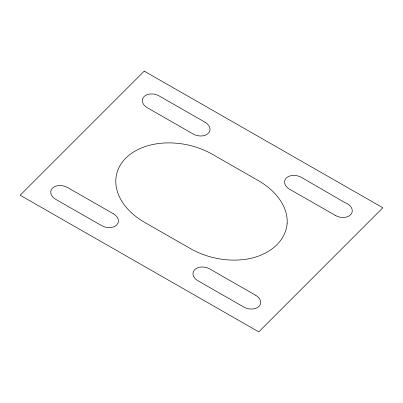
<?xml version="1.0" encoding="UTF-8"?>
<svg xmlns="http://www.w3.org/2000/svg" width="403" height="403" viewBox="0 0 403 403"><rect width="100%" height="100%" fill="white"/><g stroke="black" fill="none" stroke-linecap="round" stroke-linejoin="round"><path stroke-width="0.6" d="M287.132 223.821C285.193 242.067 269.728 253.22 253.16 257.799A63.543 44.38 12.6 0 1 190.468 248.621L144.581 222.34A63.543 44.38 12.6 0 1 125.781 158.142A63.543 44.38 12.6 0 1 212.532 154.379L258.419 180.66A63.543 44.38 12.6 0 1 287.132 223.821M144.229 71.129L20.15 195.228L258.771 331.87L382.85 207.772L144.229 71.129M205.016 122.2L159.13 95.924A11.052 7.717 12.6 0 0 144.042 96.574A11.052 7.717 12.6 0 0 147.312 107.742L193.198 134.018A11.052 7.717 12.6 0 0 208.286 133.363A11.052 7.717 12.6 0 0 205.016 122.2M335.452 215.479L289.566 189.203A11.052 7.717 12.6 0 1 286.296 178.035A11.052 7.717 12.6 0 1 301.384 177.38L344.696 202.502A11.052 7.717 12.6 0 1 351.235 214.008A11.052 7.717 12.6 0 1 335.452 215.479M113.434 213.797L67.548 187.521A11.052 7.717 12.6 0 0 52.461 188.176A11.052 7.717 12.6 0 0 55.73 199.339L101.616 225.62A11.052 7.717 12.6 0 0 116.704 224.965A11.052 7.717 12.6 0 0 113.434 213.797M255.688 295.258L209.802 268.982A11.052 7.717 12.6 0 0 194.714 269.637A11.052 7.717 12.6 0 0 197.984 280.8L243.87 307.076A11.052 7.717 12.6 0 0 258.958 306.426A11.052 7.717 12.6 0 0 255.688 295.258"/></g></svg>
